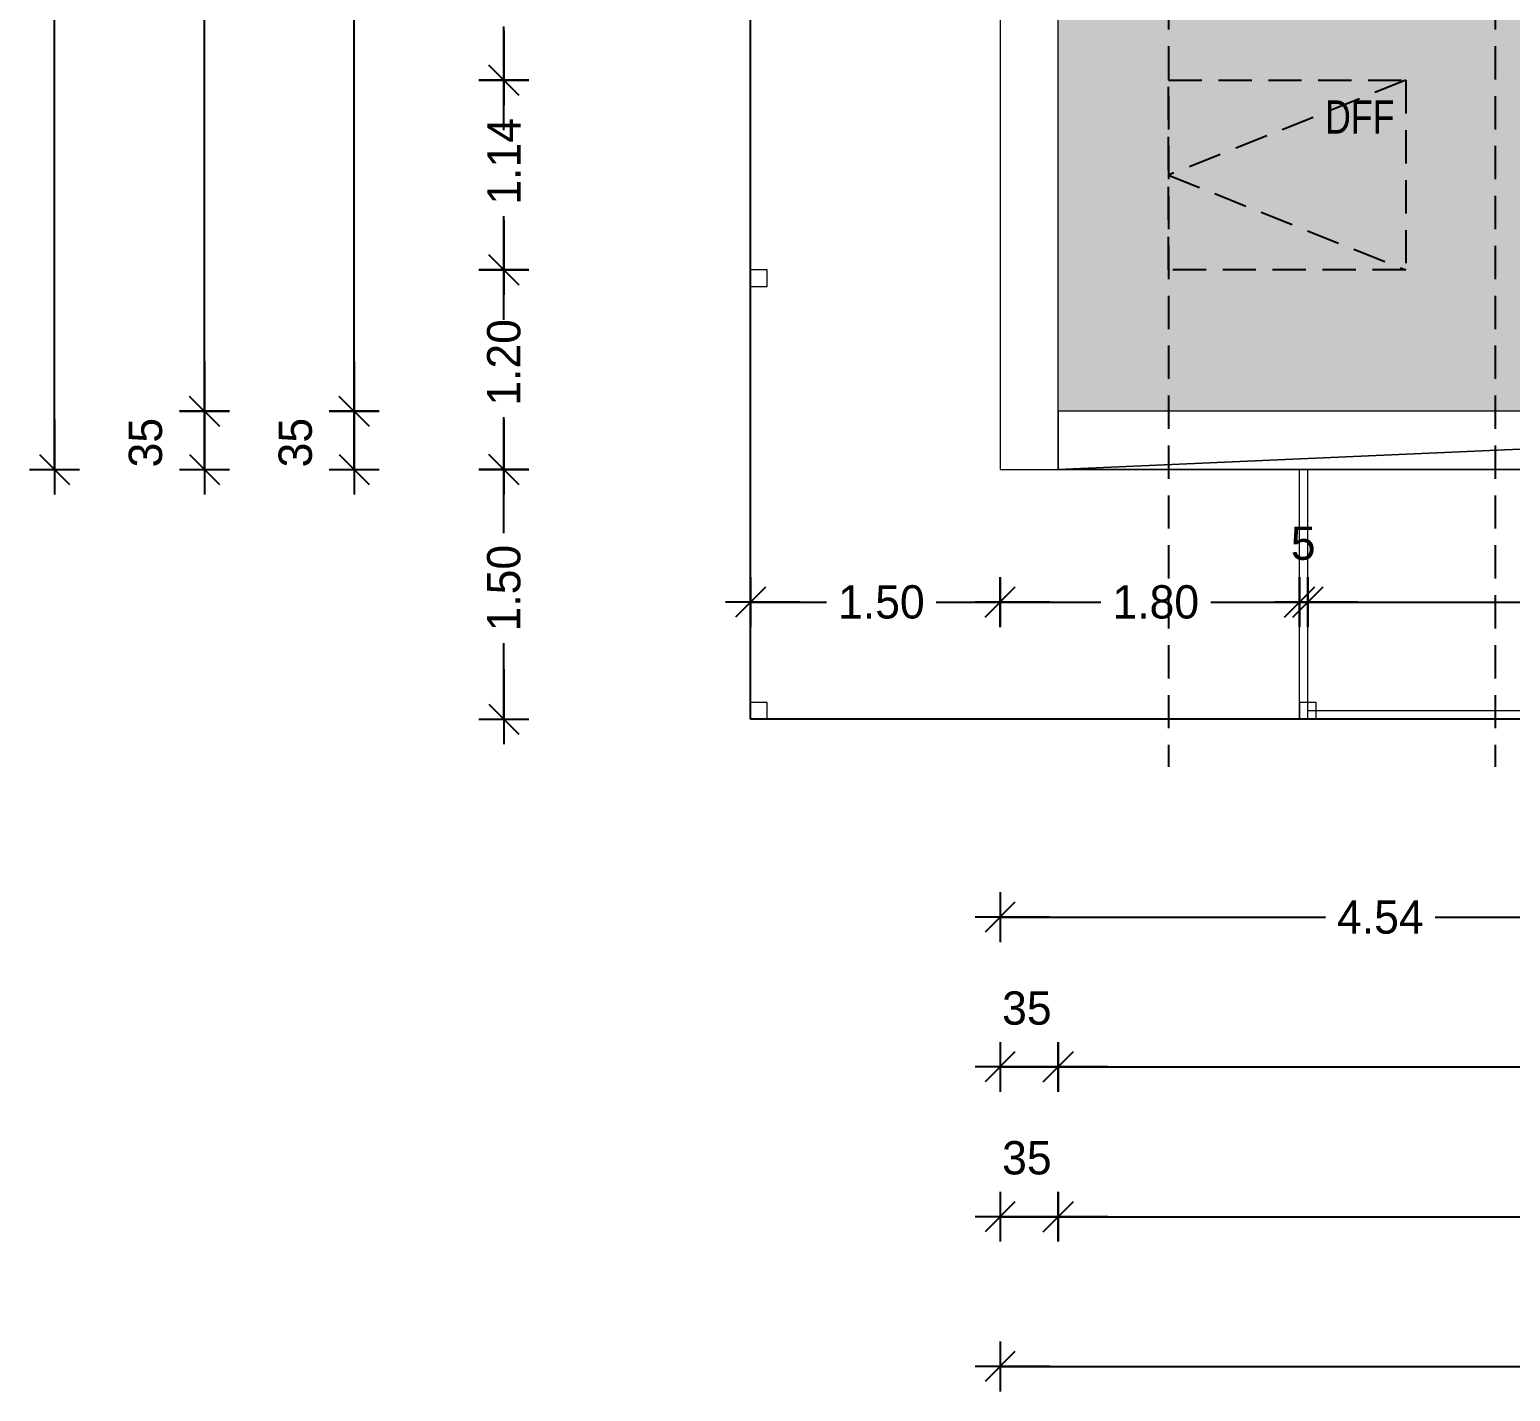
# Model space of a CAD drawing. Header units: metres. Extents: x 153 to 178.7, y 22.9 to 52.7.
# Drawn here: x 152.97 to 161.86, y 22.94 to 31.13 of the extents above; entities that cross this region are included whole.
import ezdxf

# ---------------------------------------------------------------- set-up
doc = ezdxf.new("R2010")
doc.units = ezdxf.units.M
doc.header["$XCLIPFRAME"] = 2
doc.header["$PDMODE"] = 65
for name, pattern in [('AUSGEZOGEN', [0]), ('PUNKT2_S9', [0.1, 0, -0.1]), ('VERDECKT2_S2', [0.27, 0.2, -0.07])]:
    doc.linetypes.add(name, pattern=pattern)
for name, color, linetype, lineweight in [('Allgemein01', 7, 'AUSGEZOGEN', 13), ('Allgemein03', 7, 'AUSGEZOGEN', 25), ('Pfosten_ Stützen', 7, 'AUSGEZOGEN', 13), ('Raum', 250, 'AUSGEZOGEN', 13), ('Standard', 7, 'AUSGEZOGEN', 25), ('Stütze Holz', 7, 'AUSGEZOGEN', 13), ('Wand Holz tragend', 7, 'AUSGEZOGEN', 13)]:
    doc.layers.add(name, color=color, linetype=linetype, lineweight=lineweight)
doc.styles.add('Posterama Text Light', font='')
doc.styles.get('Posterama Text Light').set_extended_font_data('Posterama Text Light')
doc.dimstyles.new('DIMSTYLE_10', dxfattribs={"dimtxt": 0.2, "dimasz": 0.3, "dimexe": 0, "dimexo": 0, "dimgap": 0.1, "dimtad": 2, "dimdec": 1, "dimlfac": 100, "dimrnd": 0.5, "dimzin": 0, "dimdsep": 46, "dimtxsty": 'Posterama Text Light', "dimblk1": 'ALL_ML_STRICH', "dimblk2": 'ALL_ML_STRICH', "dimsah": 1, "dimcen": 0, "dimclrd": 7, "dimclre": 7, "dimclrt": 7, "dimadec": 0, "dimazin": 0, "dimtfac": 1, "dimtdec": 0, "dimtix": 1, "dimtmove": 2, "dimatfit": 3, "dimfxl": 0, "dimtvp": 1.2, "dimtzin": 0, "dimlwd": 0, "dimlwe": 25, "dimarcsym": 0})
doc.dimstyles.new('DIMSTYLE_11', dxfattribs={"dimtxt": 0.2, "dimasz": 0.3, "dimexe": 0, "dimexo": 0, "dimgap": 0.1, "dimtad": 0, "dimdec": 3, "dimrnd": 0.005, "dimzin": 0, "dimdsep": 46, "dimtxsty": 'Posterama Text Light', "dimblk1": 'ALL_ML_STRICH', "dimblk2": 'ALL_ML_STRICH', "dimsah": 1, "dimcen": 0, "dimclrd": 7, "dimclre": 7, "dimclrt": 7, "dimadec": 0, "dimazin": 0, "dimtfac": 1, "dimtdec": 0, "dimtix": 1, "dimtmove": 2, "dimatfit": 3, "dimfxl": 0, "dimtzin": 0, "dimlwd": 0, "dimlwe": 25, "dimarcsym": 0})
doc.dimstyles.new('DIMSTYLE_18', dxfattribs={"dimtxt": 0.2, "dimasz": 0.3, "dimexe": 0, "dimexo": 1e-06, "dimgap": 0.1, "dimtad": 0, "dimrnd": 0.005, "dimzin": 4, "dimdsep": 46, "dimtxsty": 'Posterama Text Light', "dimblk1": 'ALL_ML_STRICH', "dimblk2": 'ALL_ML_STRICH', "dimsah": 1, "dimcen": 0, "dimse1": 1, "dimse2": 1, "dimclrd": 7, "dimclre": 7, "dimclrt": 7, "dimadec": 0, "dimazin": 0, "dimtfac": 1, "dimtdec": 0, "dimtix": 1, "dimtmove": 2, "dimatfit": 3, "dimfxl": 0, "dimtzin": 0, "dimlwd": 0, "dimlwe": 25, "dimarcsym": 0})
doc.dimstyles.new('DIMSTYLE_19', dxfattribs={"dimtxt": 0.2, "dimasz": 0.3, "dimexe": 0, "dimexo": 1e-06, "dimgap": 0.1, "dimtad": 0, "dimdec": 3, "dimrnd": 0.005, "dimzin": 4, "dimdsep": 46, "dimtxsty": 'Posterama Text Light', "dimblk1": 'ALL_ML_STRICH', "dimblk2": 'ALL_ML_STRICH', "dimsah": 1, "dimcen": 0, "dimse1": 1, "dimse2": 1, "dimclrd": 7, "dimclre": 7, "dimclrt": 7, "dimadec": 0, "dimazin": 0, "dimtfac": 1, "dimtdec": 0, "dimtix": 1, "dimtmove": 2, "dimatfit": 3, "dimfxl": 0, "dimtzin": 0, "dimlwd": 0, "dimlwe": 25, "dimarcsym": 0})
doc.dimstyles.new('DIMSTYLE_2', dxfattribs={"dimtxt": 0.2, "dimasz": 0.3, "dimexe": 0, "dimexo": 1e-06, "dimgap": 0.1, "dimtad": 0, "dimrnd": 0.005, "dimzin": 0, "dimdsep": 46, "dimtxsty": 'Posterama Text Light', "dimblk1": 'ALL_ML_STRICH', "dimblk2": 'ALL_ML_STRICH', "dimsah": 1, "dimcen": 0, "dimse1": 1, "dimse2": 1, "dimclrd": 7, "dimclre": 7, "dimclrt": 7, "dimadec": 0, "dimazin": 0, "dimtfac": 1, "dimtdec": 0, "dimtix": 1, "dimtmove": 2, "dimatfit": 3, "dimfxl": 0, "dimtzin": 0, "dimlwd": 0, "dimlwe": 25, "dimarcsym": 0})
doc.dimstyles.new('DIMSTYLE_21', dxfattribs={"dimtxt": 0.2, "dimasz": 0.3, "dimexe": 0, "dimexo": 1e-06, "dimgap": 0.1, "dimtad": 2, "dimdec": 1, "dimlfac": 100, "dimrnd": 0.5, "dimzin": 4, "dimdsep": 46, "dimtxsty": 'Posterama Text Light', "dimblk1": 'ALL_ML_STRICH', "dimblk2": 'ALL_ML_STRICH', "dimsah": 1, "dimcen": 0, "dimse1": 1, "dimse2": 1, "dimclrd": 7, "dimclre": 7, "dimclrt": 7, "dimadec": 0, "dimazin": 0, "dimtfac": 1, "dimtdec": 0, "dimtix": 1, "dimtmove": 2, "dimatfit": 3, "dimfxl": 0, "dimtvp": 1.2, "dimtzin": 0, "dimlwd": 0, "dimlwe": 25, "dimarcsym": 0})
doc.dimstyles.new('DIMSTYLE_3', dxfattribs={"dimtxt": 0.2, "dimasz": 0.3, "dimexe": 0, "dimexo": 1e-06, "dimgap": 0.1, "dimtad": 0, "dimrnd": 0.005, "dimzin": 0, "dimdsep": 46, "dimtxsty": 'Posterama Text Light', "dimblk1": 'ALL_ML_STRICH', "dimblk2": 'ALL_ML_STRICH', "dimsah": 1, "dimcen": 0, "dimse1": 1, "dimse2": 1, "dimclrd": 7, "dimclre": 7, "dimclrt": 7, "dimadec": 0, "dimazin": 0, "dimtfac": 1, "dimtdec": 0, "dimtix": 1, "dimtmove": 2, "dimatfit": 3, "dimfxl": 0, "dimtzin": 0, "dimlwd": 0, "dimlwe": 25, "dimarcsym": 0})
doc.dimstyles.new('DIMSTYLE_6', dxfattribs={"dimtxt": 0.2, "dimasz": 0.3, "dimexe": 0, "dimexo": 1e-06, "dimgap": 0.1, "dimtad": 2, "dimdec": 1, "dimlfac": 100, "dimrnd": 0.5, "dimzin": 0, "dimdsep": 46, "dimtxsty": 'Posterama Text Light', "dimblk1": 'ALL_ML_STRICH', "dimblk2": 'ALL_ML_STRICH', "dimsah": 1, "dimcen": 0, "dimse1": 1, "dimse2": 1, "dimclrd": 7, "dimclre": 7, "dimclrt": 7, "dimadec": 0, "dimazin": 0, "dimtfac": 1, "dimtdec": 0, "dimtix": 1, "dimtmove": 2, "dimatfit": 3, "dimfxl": 0, "dimtvp": 1.2, "dimtzin": 0, "dimlwd": 0, "dimlwe": 25, "dimarcsym": 0})
doc.dimstyles.new('DIMSTYLE_7', dxfattribs={"dimtxt": 0.2, "dimasz": 0.3, "dimexe": 0, "dimexo": 1e-06, "dimgap": 0.1, "dimtad": 0, "dimdec": 3, "dimrnd": 0.005, "dimzin": 0, "dimdsep": 46, "dimtxsty": 'Posterama Text Light', "dimblk1": 'ALL_ML_STRICH', "dimblk2": 'ALL_ML_STRICH', "dimsah": 1, "dimcen": 0, "dimse1": 1, "dimse2": 1, "dimclrd": 7, "dimclre": 7, "dimclrt": 7, "dimadec": 0, "dimazin": 0, "dimtfac": 1, "dimtdec": 0, "dimtix": 1, "dimtmove": 2, "dimatfit": 3, "dimfxl": 0, "dimtzin": 0, "dimlwd": 0, "dimlwe": 25, "dimarcsym": 0})
picture_1 = doc.add_image_def('image1.jpg', size_in_pixel=(256, 256))
picture_2 = doc.add_image_def('image2.jpg', size_in_pixel=(256, 256))

# ---------------------------------------------------------------- blocks, each defined once
blk = doc.blocks.new('COMPLEXOBJECT_8')
at = {"layer": 'Allgemein03', "color": 7, "linetype": 'VERDECKT2_S2', "lineweight": 25, "transparency": 33554687}
blk.add_lwpolyline([(159.8101, 30.8215), (161.2358, 30.8215), (161.2358, 29.6815), (159.8101, 29.6815), (159.8101, 30.8215)], close=True, dxfattribs=at)
blk.add_lwpolyline([(161.2358, 30.8215), (159.8101, 30.2515), (161.2358, 29.6815)], dxfattribs=at)
blk = doc.blocks.new('ALL_ML_STRICH')
at = {"color": 0, "linetype": 'ByBlock', "lineweight": -2}
for p, q in [((-0.3, -0.3), (0.3, 0.3)), ((0, -0.5), (0, 0.5)), ((-1, 0), (0.5, 0))]:
    blk.add_line(p, q, dxfattribs=at)
blk = doc.blocks.new('*D24')
at = {"layer": 'DEFPOINTS', "color": 7, "linetype": 'AUSGEZOGEN', "lineweight": 25, "transparency": 33554687}
for p in [(158.7978, 28.4819), (172.7978, 28.4819), (158.7978, 23.0911)]:
    blk.add_point(p, dxfattribs=at)
at = {"layer": 'Standard', "color": 7, "linetype": 'AUSGEZOGEN', "lineweight": -2, "transparency": 33554687}
for p, q in [((158.7978, 23.0911), (165.4096, 23.0911)), ((166.2096, 23.0911), (172.7978, 23.0911))]:
    blk.add_line(p, q, dxfattribs=at)
at = {"layer": 'Standard', "color": 7, "linetype": 'AUSGEZOGEN', "lineweight": 25, "transparency": 33554687, "xscale": 0.3, "yscale": 0.3, "zscale": 0.3, "rotation": 180}
blk.add_blockref('ALL_ML_STRICH', (158.7978, 23.0911), dxfattribs=at)
at = {"layer": 'Standard', "color": 7, "linetype": 'AUSGEZOGEN', "lineweight": 25, "transparency": 33554687, "xscale": 0.3, "yscale": 0.3, "zscale": 0.3}
blk.add_blockref('ALL_ML_STRICH', (172.7978, 23.0911), dxfattribs=at)
at = {"layer": 'Standard', "color": 7, "linetype": 'AUSGEZOGEN', "lineweight": 25, "transparency": 33554687, "insert": (165.8096, 23.0911), "char_height": 0.2, "width": 1, "attachment_point": 5, "style": 'Posterama Text Light'}
blk.add_mtext('\\A1;{\\A1;{14.00\\H0.132000;\\S^ ;}}', dxfattribs=at)
blk = doc.blocks.new('*D33')
at = {"layer": 'DEFPOINTS', "color": 7, "linetype": 'AUSGEZOGEN', "lineweight": 25, "transparency": 33554687}
for p in [(159.1478, 28.8319), (158.7978, 28.4819), (158.7978, 24.8911)]:
    blk.add_point(p, dxfattribs=at)
at = {"layer": 'Standard', "color": 7, "linetype": 'AUSGEZOGEN', "lineweight": -2, "transparency": 33554687}
blk.add_line((158.7978, 24.8911), (159.1478, 24.8911), dxfattribs=at)
at = {"layer": 'Standard', "color": 7, "linetype": 'AUSGEZOGEN', "lineweight": 25, "transparency": 33554687, "xscale": 0.3, "yscale": 0.3, "zscale": 0.3, "rotation": 180}
blk.add_blockref('ALL_ML_STRICH', (158.7978, 24.8911), dxfattribs=at)
at = {"layer": 'Standard', "color": 7, "linetype": 'AUSGEZOGEN', "lineweight": 25, "transparency": 33554687, "xscale": 0.3, "yscale": 0.3, "zscale": 0.3}
blk.add_blockref('ALL_ML_STRICH', (159.1478, 24.8911), dxfattribs=at)
at = {"layer": 'Standard', "color": 7, "linetype": 'AUSGEZOGEN', "lineweight": 25, "transparency": 33554687, "insert": (158.9592, 25.2439), "char_height": 0.2, "width": 0.8, "attachment_point": 5, "style": 'Posterama Text Light'}
blk.add_mtext('\\A1;{\\A1;{35\\H0.132000;\\S^ ;}}', dxfattribs=at)
blk = doc.blocks.new('*D34')
at = {"layer": 'DEFPOINTS', "color": 7, "linetype": 'AUSGEZOGEN', "lineweight": 25, "transparency": 33554687}
for p in [(159.1478, 28.8319), (165.6978, 28.8319), (159.1478, 24.8911)]:
    blk.add_point(p, dxfattribs=at)
at = {"layer": 'Standard', "color": 7, "linetype": 'AUSGEZOGEN', "lineweight": -2, "transparency": 33554687}
for p, q in [((159.1478, 24.8911), (162.1094, 24.8911)), ((162.7694, 24.8911), (165.6978, 24.8911))]:
    blk.add_line(p, q, dxfattribs=at)
at = {"layer": 'Standard', "color": 7, "linetype": 'AUSGEZOGEN', "lineweight": 25, "transparency": 33554687, "xscale": 0.3, "yscale": 0.3, "zscale": 0.3, "rotation": 180}
blk.add_blockref('ALL_ML_STRICH', (159.1478, 24.8911), dxfattribs=at)
at = {"layer": 'Standard', "color": 7, "linetype": 'AUSGEZOGEN', "lineweight": 25, "transparency": 33554687, "xscale": 0.3, "yscale": 0.3, "zscale": 0.3}
blk.add_blockref('ALL_ML_STRICH', (165.6978, 24.8911), dxfattribs=at)
at = {"layer": 'Standard', "color": 7, "linetype": 'AUSGEZOGEN', "lineweight": 25, "transparency": 33554687, "insert": (162.4394, 24.8911), "char_height": 0.2, "width": 0.8, "attachment_point": 5, "style": 'Posterama Text Light'}
blk.add_mtext('\\A1;{\\A1;{6.55\\H0.132000;\\S^ ;}}', dxfattribs=at)
blk = doc.blocks.new('*D38')
at = {"layer": 'DEFPOINTS', "color": 7, "linetype": 'AUSGEZOGEN', "lineweight": 25, "transparency": 33554687}
for p in [(159.1478, 28.8319), (154.9173, 28.4819), (158.7978, 28.4819)]:
    blk.add_point(p, dxfattribs=at)
at = {"layer": 'Standard', "color": 7, "linetype": 'AUSGEZOGEN', "lineweight": -2, "transparency": 33554687}
blk.add_line((154.9173, 28.4819), (154.9173, 28.8319), dxfattribs=at)
at = {"layer": 'Standard', "color": 7, "linetype": 'AUSGEZOGEN', "lineweight": 25, "transparency": 33554687, "xscale": 0.3, "yscale": 0.3, "zscale": 0.3}
for p, rotation in [((154.9173, 28.8319), 90), ((154.9173, 28.4819), 270)]:
    blk.add_blockref('ALL_ML_STRICH', p, dxfattribs=dict(at, rotation=rotation))
at = {"layer": 'Standard', "color": 7, "linetype": 'AUSGEZOGEN', "lineweight": 25, "transparency": 33554687, "insert": (154.5645, 28.6434), "char_height": 0.2, "width": 0.8, "attachment_point": 5, "rotation": 90, "style": 'Posterama Text Light'}
blk.add_mtext('\\A1;{\\A1;{35\\H0.132000;\\S^ ;}}', dxfattribs=at)
blk = doc.blocks.new('*D39')
at = {"layer": 'DEFPOINTS', "color": 7, "linetype": 'AUSGEZOGEN', "lineweight": 25, "transparency": 33554687}
for p in [(159.1478, 34.4148), (154.9173, 28.8319), (159.1478, 28.8319)]:
    blk.add_point(p, dxfattribs=at)
at = {"layer": 'Standard', "color": 7, "linetype": 'AUSGEZOGEN', "lineweight": -2, "transparency": 33554687}
for p, q in [((154.9173, 32.059), (154.9173, 34.4148)), ((154.9173, 28.8319), (154.9173, 31.259))]:
    blk.add_line(p, q, dxfattribs=at)
at = {"layer": 'Standard', "color": 7, "linetype": 'AUSGEZOGEN', "lineweight": 25, "transparency": 33554687, "xscale": 0.3, "yscale": 0.3, "zscale": 0.3}
for p, rotation in [((154.9173, 34.4148), 90), ((154.9173, 28.8319), 270)]:
    blk.add_blockref('ALL_ML_STRICH', p, dxfattribs=dict(at, rotation=rotation))
at = {"layer": 'Standard', "color": 7, "linetype": 'AUSGEZOGEN', "lineweight": 25, "transparency": 33554687, "insert": (154.9173, 31.659), "char_height": 0.2, "width": 1, "attachment_point": 5, "rotation": 90, "style": 'Posterama Text Light'}
blk.add_mtext('\\A1;{\\A1;{5.58\\H0.132000;\\S5^ ;}}', dxfattribs=at)
blk = doc.blocks.new('*D48')
at = {"layer": 'DEFPOINTS', "color": 7, "linetype": 'AUSGEZOGEN', "lineweight": 25, "transparency": 33554687}
for p in [(158.7978, 46.4848), (153.1173, 28.4819), (158.7978, 28.4819)]:
    blk.add_point(p, dxfattribs=at)
at = {"layer": 'Standard', "color": 7, "linetype": 'AUSGEZOGEN', "lineweight": -2, "transparency": 33554687}
for p, q in [((153.1173, 37.9821), (153.1173, 46.4848)), ((153.1173, 28.4819), (153.1173, 37.0421))]:
    blk.add_line(p, q, dxfattribs=at)
at = {"layer": 'Standard', "color": 7, "linetype": 'AUSGEZOGEN', "lineweight": 25, "transparency": 33554687, "xscale": 0.3, "yscale": 0.3, "zscale": 0.3}
for p, rotation in [((153.1173, 46.4848), 90), ((153.1173, 28.4819), 270)]:
    blk.add_blockref('ALL_ML_STRICH', p, dxfattribs=dict(at, rotation=rotation))
at = {"layer": 'Standard', "color": 7, "linetype": 'AUSGEZOGEN', "lineweight": 25, "transparency": 33554687, "insert": (153.1173, 37.5121), "char_height": 0.2, "width": 1.2, "attachment_point": 5, "rotation": 90, "style": 'Posterama Text Light'}
blk.add_mtext('\\A1;{\\A1;{18.00\\H0.132000;\\S5^ ;}}', dxfattribs=at)
blk = doc.blocks.new('*D50')
at = {"layer": 'DEFPOINTS', "color": 7, "linetype": 'AUSGEZOGEN', "lineweight": 25, "transparency": 33554687}
for p in [(159.1478, 28.8319), (158.7978, 28.4819), (158.7978, 23.9911)]:
    blk.add_point(p, dxfattribs=at)
at = {"layer": 'Standard', "color": 7, "linetype": 'AUSGEZOGEN', "lineweight": -2, "transparency": 33554687}
blk.add_line((158.7978, 23.9911), (159.1478, 23.9911), dxfattribs=at)
at = {"layer": 'Standard', "color": 7, "linetype": 'AUSGEZOGEN', "lineweight": 25, "transparency": 33554687, "xscale": 0.3, "yscale": 0.3, "zscale": 0.3, "rotation": 180}
blk.add_blockref('ALL_ML_STRICH', (158.7978, 23.9911), dxfattribs=at)
at = {"layer": 'Standard', "color": 7, "linetype": 'AUSGEZOGEN', "lineweight": 25, "transparency": 33554687, "xscale": 0.3, "yscale": 0.3, "zscale": 0.3}
blk.add_blockref('ALL_ML_STRICH', (159.1478, 23.9911), dxfattribs=at)
at = {"layer": 'Standard', "color": 7, "linetype": 'AUSGEZOGEN', "lineweight": 25, "transparency": 33554687, "insert": (158.9592, 24.3439), "char_height": 0.2, "width": 0.8, "attachment_point": 5, "style": 'Posterama Text Light'}
blk.add_mtext('\\A1;{\\A1;{35\\H0.132000;\\S^ ;}}', dxfattribs=at)
blk = doc.blocks.new('*D51')
at = {"layer": 'DEFPOINTS', "color": 7, "linetype": 'AUSGEZOGEN', "lineweight": 25, "transparency": 33554687}
for p in [(159.1478, 28.8319), (172.4478, 28.8319), (159.1478, 23.9911)]:
    blk.add_point(p, dxfattribs=at)
at = {"layer": 'Standard', "color": 7, "linetype": 'AUSGEZOGEN', "lineweight": -2, "transparency": 33554687}
for p, q in [((159.1478, 23.9911), (165.4248, 23.9911)), ((166.2248, 23.9911), (172.4478, 23.9911))]:
    blk.add_line(p, q, dxfattribs=at)
at = {"layer": 'Standard', "color": 7, "linetype": 'AUSGEZOGEN', "lineweight": 25, "transparency": 33554687, "xscale": 0.3, "yscale": 0.3, "zscale": 0.3, "rotation": 180}
blk.add_blockref('ALL_ML_STRICH', (159.1478, 23.9911), dxfattribs=at)
at = {"layer": 'Standard', "color": 7, "linetype": 'AUSGEZOGEN', "lineweight": 25, "transparency": 33554687, "xscale": 0.3, "yscale": 0.3, "zscale": 0.3}
blk.add_blockref('ALL_ML_STRICH', (172.4478, 23.9911), dxfattribs=at)
at = {"layer": 'Standard', "color": 7, "linetype": 'AUSGEZOGEN', "lineweight": 25, "transparency": 33554687, "insert": (165.8248, 23.9911), "char_height": 0.2, "width": 1, "attachment_point": 5, "style": 'Posterama Text Light'}
blk.add_mtext('\\A1;{\\A1;{13.30\\H0.132000;\\S^ ;}}', dxfattribs=at)
blk = doc.blocks.new('*D53')
at = {"layer": 'DEFPOINTS', "color": 7, "linetype": 'AUSGEZOGEN', "lineweight": 25, "transparency": 33554687}
for p in [(158.7978, 28.4819), (163.3378, 28.4819), (158.7978, 25.7911)]:
    blk.add_point(p, dxfattribs=at)
at = {"layer": 'Standard', "color": 7, "linetype": 'AUSGEZOGEN', "lineweight": -2, "transparency": 33554687}
for p, q in [((158.7978, 25.7911), (160.753, 25.7911)), ((161.413, 25.7911), (163.3378, 25.7911))]:
    blk.add_line(p, q, dxfattribs=at)
at = {"layer": 'Standard', "color": 7, "linetype": 'AUSGEZOGEN', "lineweight": 25, "transparency": 33554687, "xscale": 0.3, "yscale": 0.3, "zscale": 0.3, "rotation": 180}
blk.add_blockref('ALL_ML_STRICH', (158.7978, 25.7911), dxfattribs=at)
at = {"layer": 'Standard', "color": 7, "linetype": 'AUSGEZOGEN', "lineweight": 25, "transparency": 33554687, "xscale": 0.3, "yscale": 0.3, "zscale": 0.3}
blk.add_blockref('ALL_ML_STRICH', (163.3378, 25.7911), dxfattribs=at)
at = {"layer": 'Standard', "color": 7, "linetype": 'AUSGEZOGEN', "lineweight": 25, "transparency": 33554687, "insert": (161.083, 25.7911), "char_height": 0.2, "width": 0.8, "attachment_point": 5, "style": 'Posterama Text Light'}
blk.add_mtext('\\A1;{\\A1;{4.54\\H0.132000;\\S^ ;}}', dxfattribs=at)
blk = doc.blocks.new('*D65')
at = {"layer": 'DEFPOINTS', "color": 7, "linetype": 'AUSGEZOGEN', "lineweight": 25, "transparency": 33554687}
for p in [(159.1478, 28.8319), (154.0173, 28.4819), (158.7978, 28.4819)]:
    blk.add_point(p, dxfattribs=at)
at = {"layer": 'Standard', "color": 7, "linetype": 'AUSGEZOGEN', "lineweight": -2, "transparency": 33554687}
for p, q in [((154.0173, 28.8319), (154.0173, 28.8319)), ((154.0173, 28.4819), (154.0173, 28.8319)), ((154.0173, 28.4819), (154.0173, 28.4819))]:
    blk.add_line(p, q, dxfattribs=at)
at = {"layer": 'Standard', "color": 7, "linetype": 'AUSGEZOGEN', "lineweight": 25, "transparency": 33554687, "xscale": 0.3, "yscale": 0.3, "zscale": 0.3}
for p, rotation in [((154.0173, 28.8319), 90), ((154.0173, 28.4819), 270)]:
    blk.add_blockref('ALL_ML_STRICH', p, dxfattribs=dict(at, rotation=rotation))
at = {"layer": 'Standard', "color": 7, "linetype": 'AUSGEZOGEN', "lineweight": 25, "transparency": 33554687, "insert": (153.6645, 28.6434), "char_height": 0.2, "width": 0.8, "attachment_point": 5, "rotation": 90, "style": 'Posterama Text Light'}
blk.add_mtext('\\A1;{\\A1;{35\\H0.132000;\\S^ ;}}', dxfattribs=at)
blk = doc.blocks.new('*D66')
at = {"layer": 'DEFPOINTS', "color": 7, "linetype": 'AUSGEZOGEN', "lineweight": 25, "transparency": 33554687}
for p in [(159.1478, 34.4148), (154.0173, 28.8319), (159.1478, 28.8319)]:
    blk.add_point(p, dxfattribs=at)
at = {"layer": 'Standard', "color": 7, "linetype": 'AUSGEZOGEN', "lineweight": -2, "transparency": 33554687}
for p, q in [((154.0173, 34.4148), (154.0173, 34.4148)), ((154.0173, 32.059), (154.0173, 34.4148)), ((154.0173, 28.8319), (154.0173, 31.259)), ((154.0173, 28.8319), (154.0173, 28.8319))]:
    blk.add_line(p, q, dxfattribs=at)
at = {"layer": 'Standard', "color": 7, "linetype": 'AUSGEZOGEN', "lineweight": 25, "transparency": 33554687, "xscale": 0.3, "yscale": 0.3, "zscale": 0.3}
for p, rotation in [((154.0173, 34.4148), 90), ((154.0173, 28.8319), 270)]:
    blk.add_blockref('ALL_ML_STRICH', p, dxfattribs=dict(at, rotation=rotation))
at = {"layer": 'Standard', "color": 7, "linetype": 'AUSGEZOGEN', "lineweight": 25, "transparency": 33554687, "insert": (154.0173, 31.659), "char_height": 0.2, "width": 1, "attachment_point": 5, "rotation": 90, "style": 'Posterama Text Light'}
blk.add_mtext('\\A1;{\\A1;{5.58\\H0.132000;\\S5^ ;}}', dxfattribs=at)
blk = doc.blocks.new('*D145')
at = {"layer": 'DEFPOINTS', "color": 7, "linetype": 'AUSGEZOGEN', "lineweight": 25, "transparency": 33554687}
for p in [(158.7978, 28.4819), (157.2978, 27.6852), (157.2978, 26.9819)]:
    blk.add_point(p, dxfattribs=at)
at = {"layer": 'Standard', "color": 7, "linetype": 'AUSGEZOGEN', "lineweight": -2, "transparency": 33554687}
for p, q in [((157.2978, 27.6852), (157.7551, 27.6852)), ((158.4151, 27.6852), (158.7978, 27.6852))]:
    blk.add_line(p, q, dxfattribs=at)
at = {"layer": 'Standard', "color": 7, "linetype": 'AUSGEZOGEN', "lineweight": 25, "transparency": 33554687, "xscale": 0.3, "yscale": 0.3, "zscale": 0.3, "rotation": 180}
blk.add_blockref('ALL_ML_STRICH', (157.2978, 27.6852), dxfattribs=at)
at = {"layer": 'Standard', "color": 7, "linetype": 'AUSGEZOGEN', "lineweight": 25, "transparency": 33554687, "xscale": 0.3, "yscale": 0.3, "zscale": 0.3}
blk.add_blockref('ALL_ML_STRICH', (158.7978, 27.6852), dxfattribs=at)
at = {"layer": 'Standard', "color": 7, "linetype": 'AUSGEZOGEN', "lineweight": 25, "transparency": 33554687, "insert": (158.0851, 27.6852), "char_height": 0.2, "width": 0.8, "attachment_point": 5, "style": 'Posterama Text Light'}
blk.add_mtext('\\A1;{\\A1;{1.50\\H0.132000;\\S^ ;}}', dxfattribs=at)
blk = doc.blocks.new('*D146')
at = {"layer": 'DEFPOINTS', "color": 7, "linetype": 'AUSGEZOGEN', "lineweight": 25, "transparency": 33554687}
for p in [(158.7978, 28.4819), (160.5978, 28.4819), (158.7978, 27.6852)]:
    blk.add_point(p, dxfattribs=at)
at = {"layer": 'Standard', "color": 7, "linetype": 'AUSGEZOGEN', "lineweight": -2, "transparency": 33554687}
for p, q in [((158.7978, 27.6852), (159.4037, 27.6852)), ((160.0637, 27.6852), (160.5978, 27.6852))]:
    blk.add_line(p, q, dxfattribs=at)
at = {"layer": 'Standard', "color": 7, "linetype": 'AUSGEZOGEN', "lineweight": 25, "transparency": 33554687, "xscale": 0.3, "yscale": 0.3, "zscale": 0.3, "rotation": 180}
blk.add_blockref('ALL_ML_STRICH', (158.7978, 27.6852), dxfattribs=at)
at = {"layer": 'Standard', "color": 7, "linetype": 'AUSGEZOGEN', "lineweight": 25, "transparency": 33554687, "xscale": 0.3, "yscale": 0.3, "zscale": 0.3}
blk.add_blockref('ALL_ML_STRICH', (160.5978, 27.6852), dxfattribs=at)
at = {"layer": 'Standard', "color": 7, "linetype": 'AUSGEZOGEN', "lineweight": 25, "transparency": 33554687, "insert": (159.7337, 27.6852), "char_height": 0.2, "width": 0.8, "attachment_point": 5, "style": 'Posterama Text Light'}
blk.add_mtext('\\A1;{\\A1;{1.80\\H0.132000;\\S^ ;}}', dxfattribs=at)
blk = doc.blocks.new('*D147')
at = {"layer": 'DEFPOINTS', "color": 7, "linetype": 'AUSGEZOGEN', "lineweight": 25, "transparency": 33554687}
for p in [(160.5978, 28.4819), (160.6478, 28.4819), (160.5978, 27.6852)]:
    blk.add_point(p, dxfattribs=at)
at = {"layer": 'Standard', "color": 7, "linetype": 'AUSGEZOGEN', "lineweight": -2, "transparency": 33554687}
blk.add_line((160.5978, 27.6852), (160.6478, 27.6852), dxfattribs=at)
at = {"layer": 'Standard', "color": 7, "linetype": 'AUSGEZOGEN', "lineweight": 25, "transparency": 33554687, "xscale": 0.3, "yscale": 0.3, "zscale": 0.3}
blk.add_blockref('ALL_ML_STRICH', (160.6478, 27.6852), dxfattribs=at)
at = {"layer": 'Standard', "color": 7, "linetype": 'AUSGEZOGEN', "lineweight": 25, "transparency": 33554687, "xscale": 0.3, "yscale": 0.3, "zscale": 0.3, "rotation": 180}
blk.add_blockref('ALL_ML_STRICH', (160.5978, 27.6852), dxfattribs=at)
at = {"layer": 'Standard', "color": 7, "linetype": 'AUSGEZOGEN', "lineweight": 25, "transparency": 33554687, "insert": (160.6195, 28.038), "char_height": 0.2, "width": 0.6, "attachment_point": 5, "style": 'Posterama Text Light'}
blk.add_mtext('\\A1;{\\A1;{5\\H0.132000;\\S^ ;}}', dxfattribs=at)
blk = doc.blocks.new('*D148')
at = {"layer": 'DEFPOINTS', "color": 7, "linetype": 'AUSGEZOGEN', "lineweight": 25, "transparency": 33554687}
for p in [(160.6478, 28.4819), (170.9478, 28.4819), (160.6478, 27.6852)]:
    blk.add_point(p, dxfattribs=at)
at = {"layer": 'Standard', "color": 7, "linetype": 'AUSGEZOGEN', "lineweight": -2, "transparency": 33554687}
for p, q in [((160.6478, 27.6852), (165.4096, 27.6852)), ((166.2096, 27.6852), (170.9478, 27.6852))]:
    blk.add_line(p, q, dxfattribs=at)
at = {"layer": 'Standard', "color": 7, "linetype": 'AUSGEZOGEN', "lineweight": 25, "transparency": 33554687, "xscale": 0.3, "yscale": 0.3, "zscale": 0.3, "rotation": 180}
blk.add_blockref('ALL_ML_STRICH', (160.6478, 27.6852), dxfattribs=at)
at = {"layer": 'Standard', "color": 7, "linetype": 'AUSGEZOGEN', "lineweight": 25, "transparency": 33554687, "xscale": 0.3, "yscale": 0.3, "zscale": 0.3}
blk.add_blockref('ALL_ML_STRICH', (170.9478, 27.6852), dxfattribs=at)
at = {"layer": 'Standard', "color": 7, "linetype": 'AUSGEZOGEN', "lineweight": 25, "transparency": 33554687, "insert": (165.8096, 27.6852), "char_height": 0.2, "width": 1, "attachment_point": 5, "style": 'Posterama Text Light'}
blk.add_mtext('\\A1;{\\A1;{10.30\\H0.132000;\\S^ ;}}', dxfattribs=at)
blk = doc.blocks.new('*D152')
at = {"layer": 'DEFPOINTS', "color": 7, "linetype": 'AUSGEZOGEN', "lineweight": 25, "transparency": 33554687}
for p in [(158.7978, 28.4819), (155.8173, 26.9819), (157.2978, 26.9819)]:
    blk.add_point(p, dxfattribs=at)
at = {"layer": 'Standard', "color": 7, "linetype": 'AUSGEZOGEN', "lineweight": -2, "transparency": 33554687}
for p, q in [((155.8173, 28.0992), (155.8173, 28.4819)), ((155.8173, 26.9819), (155.8173, 27.4392))]:
    blk.add_line(p, q, dxfattribs=at)
at = {"layer": 'Standard', "color": 7, "linetype": 'AUSGEZOGEN', "lineweight": 25, "transparency": 33554687, "xscale": 0.3, "yscale": 0.3, "zscale": 0.3}
for p, rotation in [((155.8173, 28.4819), 90), ((155.8173, 26.9819), 270)]:
    blk.add_blockref('ALL_ML_STRICH', p, dxfattribs=dict(at, rotation=rotation))
at = {"layer": 'Standard', "color": 7, "linetype": 'AUSGEZOGEN', "lineweight": 25, "transparency": 33554687, "insert": (155.8173, 27.7692), "char_height": 0.2, "width": 0.8, "attachment_point": 5, "rotation": 90, "style": 'Posterama Text Light'}
blk.add_mtext('\\A1;{\\A1;{1.50\\H0.132000;\\S^ ;}}', dxfattribs=at)
blk = doc.blocks.new('*D153')
at = {"layer": 'DEFPOINTS', "color": 7, "linetype": 'AUSGEZOGEN', "lineweight": 25, "transparency": 33554687}
for p in [(159.8101, 29.6815), (155.8173, 28.4819), (158.7978, 28.4819)]:
    blk.add_point(p, dxfattribs=at)
at = {"layer": 'Standard', "color": 7, "linetype": 'AUSGEZOGEN', "lineweight": -2, "transparency": 33554687}
for p, q in [((155.8173, 29.4559), (155.8173, 29.6815)), ((155.8173, 28.4819), (155.8173, 28.7959))]:
    blk.add_line(p, q, dxfattribs=at)
at = {"layer": 'Standard', "color": 7, "linetype": 'AUSGEZOGEN', "lineweight": 25, "transparency": 33554687, "xscale": 0.3, "yscale": 0.3, "zscale": 0.3}
for p, rotation in [((155.8173, 29.6815), 90), ((155.8173, 28.4819), 270)]:
    blk.add_blockref('ALL_ML_STRICH', p, dxfattribs=dict(at, rotation=rotation))
at = {"layer": 'Standard', "color": 7, "linetype": 'AUSGEZOGEN', "lineweight": 25, "transparency": 33554687, "insert": (155.8173, 29.1259), "char_height": 0.2, "width": 0.8, "attachment_point": 5, "rotation": 90, "style": 'Posterama Text Light'}
blk.add_mtext('\\A1;{\\A1;{1.20\\H0.132000;\\S^ ;}}', dxfattribs=at)
blk = doc.blocks.new('*D154')
at = {"layer": 'DEFPOINTS', "color": 7, "linetype": 'AUSGEZOGEN', "lineweight": 25, "transparency": 33554687}
for p in [(159.8101, 30.8215), (155.8173, 29.6815), (159.8101, 29.6815)]:
    blk.add_point(p, dxfattribs=at)
at = {"layer": 'Standard', "color": 7, "linetype": 'AUSGEZOGEN', "lineweight": -2, "transparency": 33554687}
for p, q in [((155.8173, 30.6643), (155.8173, 30.8215)), ((155.8173, 29.6815), (155.8173, 30.0043))]:
    blk.add_line(p, q, dxfattribs=at)
at = {"layer": 'Standard', "color": 7, "linetype": 'AUSGEZOGEN', "lineweight": 25, "transparency": 33554687, "xscale": 0.3, "yscale": 0.3, "zscale": 0.3}
for p, rotation in [((155.8173, 30.8215), 90), ((155.8173, 29.6815), 270)]:
    blk.add_blockref('ALL_ML_STRICH', p, dxfattribs=dict(at, rotation=rotation))
at = {"layer": 'Standard', "color": 7, "linetype": 'AUSGEZOGEN', "lineweight": 25, "transparency": 33554687, "insert": (155.8173, 30.3343), "char_height": 0.2, "width": 0.8, "attachment_point": 5, "rotation": 90, "style": 'Posterama Text Light'}
blk.add_mtext('\\A1;{\\A1;{1.14\\H0.132000;\\S^ ;}}', dxfattribs=at)
blk = doc.blocks.new('*D155')
at = {"layer": 'DEFPOINTS', "color": 7, "linetype": 'AUSGEZOGEN', "lineweight": 25, "transparency": 33554687}
for p in [(159.8101, 32.114), (155.8173, 30.8215), (159.8101, 30.8215)]:
    blk.add_point(p, dxfattribs=at)
at = {"layer": 'Standard', "color": 7, "linetype": 'AUSGEZOGEN', "lineweight": -2, "transparency": 33554687}
for p, q in [((155.8173, 31.9441), (155.8173, 32.114)), ((155.8173, 30.8215), (155.8173, 31.1441))]:
    blk.add_line(p, q, dxfattribs=at)
at = {"layer": 'Standard', "color": 7, "linetype": 'AUSGEZOGEN', "lineweight": 25, "transparency": 33554687, "xscale": 0.3, "yscale": 0.3, "zscale": 0.3}
for p, rotation in [((155.8173, 32.114), 90), ((155.8173, 30.8215), 270)]:
    blk.add_blockref('ALL_ML_STRICH', p, dxfattribs=dict(at, rotation=rotation))
at = {"layer": 'Standard', "color": 7, "linetype": 'AUSGEZOGEN', "lineweight": 25, "transparency": 33554687, "insert": (155.8173, 31.5441), "char_height": 0.2, "width": 1, "attachment_point": 5, "rotation": 90, "style": 'Posterama Text Light'}
blk.add_mtext('\\A1;{\\A1;{1.29\\H0.132000;\\S5^ ;}}', dxfattribs=at)

msp = doc.modelspace()

# ---------------------------------------------------------------- hatches: boundary and pattern name
at = {"layer": 'Raum', "linetype": 'PUNKT2_S9', "lineweight": 13, "transparency": 33554687}
msp.add_hatch(color=255, dxfattribs=at).paths.add_polyline_path([(159.1478, 34.4148), (159.1478, 28.8319), (165.6978, 28.8319), (165.6978, 31.0552), (164.6728, 31.0552), (164.6728, 32.1348), (164.1578, 32.1348), (164.0328, 32.1348), (164.0328, 33.2848), (165.6978, 33.2848), (165.6978, 34.5448), (163.8978, 34.5448), (163.8978, 34.4148)])

# ---------------------------------------------------------------- linework, layer by layer
at = {"layer": 'Allgemein01', "color": 5, "linetype": 'VERDECKT2_S2', "lineweight": 25, "transparency": 33554687}
for p, q in [((159.8101, 49.0267), (159.8101, 26.6948)), ((161.7728, 49.0267), (161.7728, 26.6948))]:
    msp.add_line(p, q, dxfattribs=at)
at = {"layer": 'Allgemein03', "color": 1, "linetype": 'AUSGEZOGEN', "lineweight": 25, "transparency": 33554687}
for p, q in [((157.2978, 26.9819), (157.2978, 47.9848)), ((174.2978, 26.9819), (157.2978, 26.9819))]:
    msp.add_line(p, q, dxfattribs=at)
at = {"layer": 'Allgemein03', "color": 7, "linetype": 'AUSGEZOGEN', "lineweight": 13, "transparency": 33554687}
for points in [[(160.5978, 26.9819), (160.5978, 28.4819), (170.9978, 28.4819), (170.9978, 26.9819), (160.5978, 26.9819)], [(160.6478, 27.0319), (160.6478, 28.4819), (170.9478, 28.4819), (170.9478, 27.0319), (160.6478, 27.0319)]]:
    msp.add_lwpolyline(points, close=True, dxfattribs=at)
at = {"layer": 'Allgemein03', "color": 7, "linetype": 'VERDECKT2_S2', "lineweight": 13, "transparency": 33554687}
msp.add_lwpolyline([(160.6478, 26.9819), (160.6478, 28.4819), (170.9478, 28.4819), (170.9478, 26.9819), (160.6478, 26.9819)], close=True, dxfattribs=at)

# ---------------------------------------------------------------- block references
at = {"layer": 'Allgemein03', "color": 7, "linetype": 'VERDECKT2_S2', "lineweight": 25, "transparency": 33554687}
msp.add_blockref('COMPLEXOBJECT_8', (0, 0), dxfattribs=at)

# ---------------------------------------------------------------- texts
at = {"layer": 'Pfosten_ Stützen', "color": 7, "linetype": 'AUSGEZOGEN', "lineweight": 25, "transparency": 33554687, "insert": (160.9595, 30.5011), "char_height": 0.2, "width": 0.485333, "attachment_point": 8, "style": 'Posterama Text Light'}
msp.add_mtext('\\A1;{\\fPosterama Text Light|i0|b0;\\H0.200000;\\W0.800000;\\C7;DFF}\\P', dxfattribs=at)

# ---------------------------------------------------------------- dimensions: what is measured, and where the dimension line sits
at = {"layer": 'Standard', "color": 7, "linetype": 'AUSGEZOGEN', "lineweight": 25, "transparency": 33554687}
for base, p1, p2, dimstyle, picture, middle in [((153.1173, 46.4848), (158.7978, 28.4819), (158.7978, 46.4848), 'DIMSTYLE_7', '*D48', (153.1173, 37.5121)), ((154.0173, 34.4148), (154.0173, 28.8319), (154.0173, 34.4148), 'DIMSTYLE_11', '*D66', (154.0173, 31.659)), ((154.9173, 34.4148), (159.1478, 28.8319), (159.1478, 34.4148), 'DIMSTYLE_7', '*D39', (154.9173, 31.659)), ((155.8172510047, 32.1140369795), (159.810147796, 30.8215369795), (159.810147796, 32.1140369795), 'DIMSTYLE_19', '*D155', (155.8172510047, 31.5441061978)), ((155.8173, 30.8215), (159.8101, 29.6815), (159.8101, 30.8215), 'DIMSTYLE_18', '*D154', (155.8173, 30.3343)), ((155.8173, 29.6815), (158.7978, 28.4819), (159.8101, 29.6815), 'DIMSTYLE_18', '*D153', (155.8173, 29.1259)), ((154.0173, 28.8319), (154.0173, 28.4819), (154.0173, 28.8319), 'DIMSTYLE_10', '*D65', (153.6645, 28.6434)), ((154.9173, 28.8319), (158.7978, 28.4819), (159.1478, 28.8319), 'DIMSTYLE_6', '*D38', (154.5645, 28.6434)), ((155.8173, 28.4819), (157.2978, 26.9819), (158.7978, 28.4819), 'DIMSTYLE_18', '*D152', (155.8173, 27.7692))]:
    dim = msp.add_linear_dim(base=base, p1=p1, p2=p2, angle=90, dimstyle=dimstyle, override={"dimpost": '<>', "dimclrd": 7, "dimclre": 7, "dimclrt": 7, "dimlwd": 0, "dimlwe": 25}, dxfattribs=at)
    dim.commit()
    dim.dimension.update_dxf_attribs({"geometry": picture, "text_midpoint": middle, "dimtype": 160})
for base, p1, p2, dimstyle, picture, middle in [((159.1478, 24.8911), (158.7978, 28.4819), (159.1478, 28.8319), 'DIMSTYLE_6', '*D33', (158.9592, 25.2439)), ((159.1478, 23.9911), (158.7978, 28.4819), (159.1478, 28.8319), 'DIMSTYLE_6', '*D50', (158.9592, 24.3439)), ((165.6978, 24.8911), (159.1478, 28.8319), (165.6978, 28.8319), 'DIMSTYLE_3', '*D34', (162.4394, 24.8911)), ((172.4478, 23.9911), (159.1478, 28.8319), (172.4478, 28.8319), 'DIMSTYLE_3', '*D51', (165.8248, 23.9911)), ((158.7978, 27.6852), (157.2978, 26.9819), (158.7978, 28.4819), 'DIMSTYLE_18', '*D145', (158.0851, 27.6852)), ((172.7978, 23.0911), (158.7978, 28.4819), (172.7978, 28.4819), 'DIMSTYLE_2', '*D24', (165.8096, 23.0911)), ((163.3378, 25.7911), (158.7978, 28.4819), (163.3378, 28.4819), 'DIMSTYLE_3', '*D53', (161.083, 25.7911)), ((160.5978, 27.6852), (158.7978, 28.4819), (160.5978, 28.4819), 'DIMSTYLE_18', '*D146', (159.7337, 27.6852)), ((160.6478, 27.6852), (160.5978, 28.4819), (160.6478, 28.4819), 'DIMSTYLE_21', '*D147', (160.6195, 28.038)), ((170.9478, 27.6852), (160.6478, 28.4819), (170.9478, 28.4819), 'DIMSTYLE_18', '*D148', (165.8096, 27.6852))]:
    dim = msp.add_linear_dim(base=base, p1=p1, p2=p2, dimstyle=dimstyle, override={"dimpost": '<>', "dimclrd": 7, "dimclre": 7, "dimclrt": 7, "dimlwd": 0, "dimlwe": 25}, dxfattribs=at)
    dim.commit()
    dim.dimension.update_dxf_attribs({"geometry": picture, "text_midpoint": middle, "dimtype": 160})

# ---------------------------------------------------------------- pictures from other files: only their frames are drawn
at = {"layer": 'Stütze Holz', "lineweight": 18, "transparency": 33554687}
image = msp.add_image(picture_2, insert=(157.2978, 29.5815), size_in_units=(0.381, 0.381), dxfattribs=at)
image.set_boundary_path([(66.7, 255.5), (66.7, 188.3), (-0.5, 188.3), (-0.5, 255.5), (66.7, 255.5)])
image = msp.add_image(picture_2, insert=(157.2978, 26.9819), size_in_units=(0.381, 0.381), dxfattribs=at)
image.set_boundary_path([(66.7, 255.5), (66.7, 188.3), (-0.5, 188.3), (-0.5, 255.5), (66.7, 255.5)])
image = msp.add_image(picture_2, insert=(160.5978, 26.9819), size_in_units=(0.381, 0.381), dxfattribs=at)
image.set_boundary_path([(66.7, 255.5), (66.7, 188.3), (-0.5, 188.3), (-0.5, 255.5), (66.7, 255.5)])
at = {"layer": 'Wand Holz tragend', "color": 1, "linetype": 'AUSGEZOGEN', "lineweight": 18, "transparency": 33554687}
image = msp.add_image(picture_1, insert=(158.7978, 38.4848), size_in_units=(2.56, 2.56), rotation=-90, dxfattribs=at)
image.set_boundary_path([(-0.5, 255.5), (999.786, 255.5), (999.786, 220.5), (-0.5, 220.5), (-0.5, 255.5)])
image = msp.add_image(picture_1, insert=(159.1478, 28.4819), size_in_units=(2.56, 2.56), dxfattribs=at)
image.set_boundary_path([(910.5, 255.5), (1329.5, 255.5), (1329.5, 220.5), (910.5, 220.5), (910.5, 255.5), (-0.5, 255.5), (418.5, 255.5), (418.5, 220.5), (-0.5, 220.5), (-0.5, 255.5), (797, 220.5), (532, 220.5), (532, 255.5), (797, 255.5), (797, 220.5), (-0.5, 255.5), (910.5, 255.5)])

doc.saveas('drawing.dxf')
